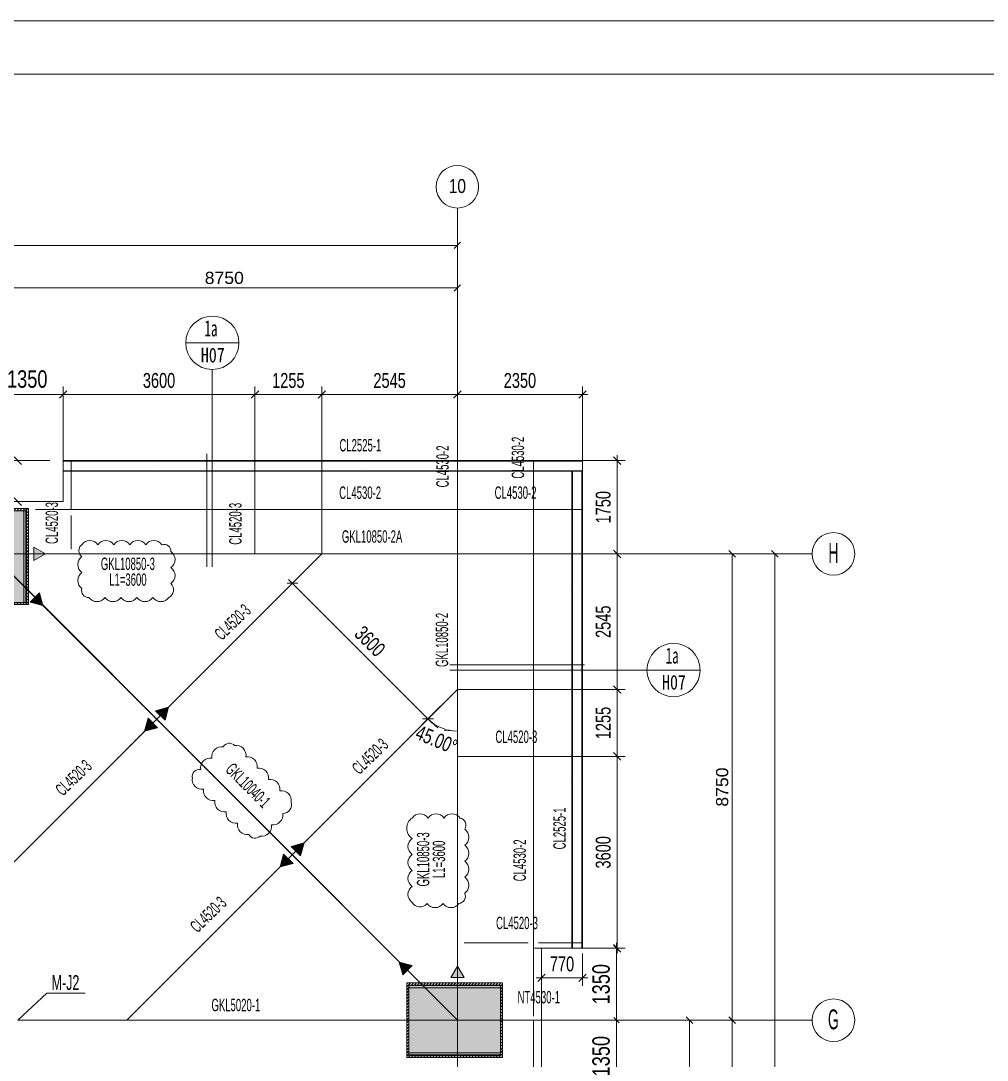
# Model space of a CAD drawing. Header units: millimetres. Extents: x 8533 to 398112, y -117646 to 105276.
# Drawn here: x 274911 to 293055, y 63102 to 82604 of the extents above; entities that cross this region are included whole.
import ezdxf

# ---------------------------------------------------------------- set-up
doc = ezdxf.new("R2010")
doc.units = ezdxf.units.MM
for name, pattern in [('IMPORT-A-D0TE-BF$0$DOTE', [0]), ('IMPORT-beam-10F$0$DOTE', [0]), ('IMPORT-beam-10F$0$HIDDEN', [3.75, 2.5, -1.25]), ('IMPORT-beam-Corner$0$DOTE', [0]), ('IMPORT-beam-Corner$0$HIDDEN', [3.75, 2.5, -1.25]), ('IMPORT-colu-06F-9F$0$DOTE', [0]), ('IMPORT-colu-10F-19F$0$DOTE', [0]), ('IMPORT-MQNT-06F$0$HIDDEN', [3.75, 2.5, -1.25])]:
    doc.linetypes.add(name, pattern=pattern)
for name, color, linetype, lineweight in [('-S-detail_numb', 60, 'Continuous', 13), ('A-D0TE-BF$0$A-Axis', 3, 'Continuous', 13), ('A-D0TE-BF$0$A-Axis-GRID', 1, 'IMPORT-A-D0TE-BF$0$DOTE', 13), ('A-D0TE-BF$0$A-Axis-结构用', 3, 'Continuous', 13), ('A-EDGE-6_27F$0$A-floor-EDGE', 6, 'Continuous', 13), ('A1$0$TK', 4, 'Continuous', 13), ('A1$0$VHBoundary', 4, 'Continuous', 13), ('beam-10F$0$Gjlx', 3, 'Continuous', 13), ('beam-10F$0$S-dim', 3, 'Continuous', 13), ('beam-10F$0$S-grid', 11, 'IMPORT-beam-10F$0$DOTE', 13), ('beam-10F$0$STPM_RBEAM_SIG', 2, 'Continuous', 13), ('beam-Corner$0$Gjlx', 3, 'Continuous', 13), ('beam-Corner$0$S-dim', 3, 'Continuous', 13), ('beam-Corner$0$S-grid', 11, 'IMPORT-beam-Corner$0$DOTE', 13), ('beam-Corner$0$STPM_RBEAM_SIG', 2, 'Continuous', 13), ('colu-06F-9F$0$A-Axis-grid', 1, 'IMPORT-colu-06F-9F$0$DOTE', 13), ('colu-06F-9F$0$S-COLU-STEEL', 104, 'Continuous', 13), ('colu-06F-9F$0$S-hatch', 253, 'Continuous', 13), ('colu-10F-19F$0$A-Axis-grid', 1, 'IMPORT-colu-10F-19F$0$DOTE', 13), ('colu-10F-19F$0$S-COLU-STEEL', 104, 'Continuous', 13), ('M-10F$0$S-text', 7, 'Continuous', 13), ('MQNT-06F$0$S-beam_steel', 81, 'Continuous', 13), ('S-beam2-20F-steel截面$0$20250206', 201, 'Continuous', 13), ('S-beam2-20F-steel截面$0$平立面图梁柱撑编号', 250, 'Continuous', 18), ('塔楼-STR-10F-梁板-20250510_dwg', 8, 'Continuous', 13)]:
    doc.layers.add(name, color=color, linetype=linetype, lineweight=lineweight)
doc.styles.add('Arial', font='arial.ttf', dxfattribs={"width": 0.7, "height": 326.200771})
doc.styles.add('Arial_1', font='arial.ttf', dxfattribs={"width": 0.6, "height": 326.200771})
doc.styles.add('Arial_10', font='arial.ttf', dxfattribs={"width": 0.75, "height": 326.200771})
doc.styles.add('Arial_11', font='arial.ttf', dxfattribs={"width": 0.55, "height": 326.200771})
doc.styles.add('Arial_2', font='arial.ttf', dxfattribs={"width": 0.5, "height": 326.200771})
doc.styles.add('Arial_3', font='arial.ttf', dxfattribs={"width": 1.035349, "height": 252.601612})
doc.styles.add('Arial_5', font='arial.ttf', dxfattribs={"width": 0.8, "height": 326.200771})
doc.styles.add('宋体_1', font='', dxfattribs={"width": 0.6, "height": 264.345992})
doc.styles.add('宋体_2', font='', dxfattribs={"width": 0.8, "height": 300})
doc.styles.get('宋体_1').set_extended_font_data('SimSun')
doc.styles.get('宋体_2').set_extended_font_data('SimSun')

# ---------------------------------------------------------------- blocks, each defined once
blk = doc.blocks.new('塔楼-STR-10F-梁板-20250510_dwg_INDEX-MQ-6F-1682978-10F_STR_45_850_')
at = {"layer": '-S-detail_numb'}
for p, q in [((13400, 22460), (14400, 22460)), ((13900, 18260), (13900, 21960)), ((13800, 18260), (13800, 20377)), ((18359, 16420), (20890, 16420))]:
    blk.add_line(p, q, dxfattribs=at)
at = {"layer": '-S-detail_numb', "flags": 128}
blk.add_lwpolyline([(18359, 16320), (21932, 16320), (23059, 16320)], dxfattribs=at)
at = {"layer": '-S-detail_numb'}
for centre in [(13900, 22460), (22559, 16320)]:
    blk.add_circle(centre, 500, dxfattribs=at)
at = {"layer": '-S-detail_numb', "color": 7, "attachment_point": 2, "line_spacing_factor": 0.877739}
for s, insert, char_height, width, style in [('1a', (13875, 22883), 300, 362.32, '宋体_1'), ('H07', (13909, 22368), 275, 498.2, '宋体_2'), ('1a', (22533, 16743), 300, 362.32, '宋体_1'), ('H07', (22567, 16228), 275, 498.2, '宋体_2')]:
    blk.add_mtext(s, dxfattribs=dict(at, insert=insert, char_height=char_height, width=width, style=style))
blk = doc.blocks.new('塔楼-STR-10F-梁板-20250510_dwg_A-D0TE-BF-1682979-10F_STR_45_850_')
at = {"layer": 'A-D0TE-BF$0$A-Axis'}
for p, q in [((0, 14539), (37000, 14539)), ((36938, 14478), (37062, 14601)), ((37000, 12239), (37000, 14089)), ((0, 13739), (37000, 13739)), ((36938, 13678), (37062, 13801)), ((42098, 8812), (42222, 8688)), ((42898, 8812), (43022, 8688)), ((39660, 8750), (42510, 8750)), ((42160, -28250), (42160, 8750)), ((42960, -28250), (42960, 8750)), ((39660, 0), (43660, 0)), ((41810, 0), (42510, 0)), ((42098, 62), (42222, -62))]:
    blk.add_line(p, q, dxfattribs=at)
at = {"layer": 'A-D0TE-BF$0$A-Axis', "flags": 128}
for points in [[(37000, 14889), (37000, 12239), (37000, 15239)], [(43310, 8750), (39660, 8750), (43660, 8750)]]:
    blk.add_lwpolyline(points, dxfattribs=at)
at = {"layer": 'A-D0TE-BF$0$A-Axis'}
for centre in [(37000, 15639), (44060, 8750), (44060, 0)]:
    blk.add_circle(centre, 400, dxfattribs=at)
at = {"layer": 'A-D0TE-BF$0$A-Axis-GRID', "linetype": 'Continuous'}
for p, q in [((37000, 700), (37000, 12239)), ((28950, 8750), (27550, 8750)), ((39660, 8750), (28950, 8750)), ((37000, 650), (37000, 700)), ((37000, -650), (37000, 650)), ((36050, 0), (28750, 0)), ((36071, 0), (36050, 0)), ((37829, 0), (36071, 0)), ((37850, 0), (37829, 0)), ((39660, 0), (37850, 0)), ((37000, -700), (37000, -650)), ((37000, -18800), (37000, -700))]:
    blk.add_line(p, q, dxfattribs=at)
at = {"layer": 'A-D0TE-BF$0$A-Axis-结构用'}
for p, q in [((40478, 0), (41710, 0)), ((41298, 62), (41422, -62)), ((41360, -19500), (41360, 0))]:
    blk.add_line(p, q, dxfattribs=at)
at = {"layer": 'A-D0TE-BF$0$A-Axis', "color": 7, "attachment_point": 2, "line_spacing_factor": 0.941778}
for s, insert, char_height, width, style in [('10', (37000, 15782), 261, 490.33, 'Arial_5'), ('8750', (32625, 14043), 228.3, 858.09, 'Arial_3'), ('\\fArial|b0|i0|c134|p34|;H', (44060, 8953), 372.8, 350.24, 'Arial_2'), ('\\fArial|b0|i0|c134|p34|;G', (44060, 203), 372.8, 350.24, 'Arial_2')]:
    blk.add_mtext(s, dxfattribs=dict(at, insert=insert, char_height=char_height, width=width, style=style))
at = {"layer": 'A-D0TE-BF$0$A-Axis', "color": 7, "insert": (41857, 4375), "char_height": 228.3, "width": 858.09, "attachment_point": 2, "rotation": 90, "line_spacing_factor": 0.941778, "style": 'Arial_3'}
blk.add_mtext('8750', dxfattribs=at)
blk = doc.blocks.new('塔楼-STR-10F-梁板-20250510_dwg_colu-06F-9F-1682997-10F_STR_45_850_')
at = {"layer": 'colu-06F-9F$0$S-hatch'}
h = blk.add_hatch(dxfattribs=at)
h.set_pattern_fill('FP_2', color=256, style=0, pattern_type=2)
h.set_pattern_definition([(45, (19500, 0), (-28.28427, 28.28427), [])])
h.paths.add_polyline_path([(27550, 7800), (28950, 7800), (28950, 9600), (27550, 9600), (27550, 7840)], flags=0)
h.paths.add_polyline_path([(28900, 7840), (27590, 7840), (27590, 9560), (28910, 9560), (28910, 7840)], flags=0)
for points in [[(28860, 7840), (28910, 7840), (28910, 9560), (27590, 9560), (27590, 7840), (27640, 7840)], [(36090, -660), (37810, -660), (37810, 660), (36090, 660), (36090, -650)]]:
    blk.add_hatch(color=256, dxfattribs=at).paths.add_polyline_path(points, flags=0)
h = blk.add_hatch(dxfattribs=at)
h.set_pattern_fill('FP_1', color=256, style=0, pattern_type=2)
h.set_pattern_definition([(45, (0, 0), (-28.28427, 28.28427), [])])
h.paths.add_polyline_path([(37810, -700), (37850, -700), (37850, 700), (36050, 700), (36050, -700), (37450, -700)], flags=0)
h.paths.add_polyline_path([(36090, -660), (36090, 660), (37810, 660), (37810, -660), (37410, -660)], flags=0)
at = {"layer": 'colu-06F-9F$0$A-Axis-grid', "linetype": 'Continuous'}
for p, q in [((28256, 8750), (28900, 8105)), ((28900, 8105), (36350, 650)), ((36350, 650), (37000, 0))]:
    blk.add_line(p, q, dxfattribs=at)
at = {"layer": 'colu-06F-9F$0$S-COLU-STEEL'}
for p, q in [((28900, 9600), (27600, 9600)), ((28860, 9560), (27640, 9560)), ((28900, 9560), (28860, 9560)), ((27640, 7840), (28860, 7840)), ((28860, 7840), (28899, 7840)), ((27600, 7800), (28900, 7800)), ((36050, 650), (36050, -650)), ((36090, 649), (36090, 610)), ((36090, 610), (36090, -610)), ((37810, 650), (37810, 660)), ((37810, 610), (37810, 650)), ((37810, -610), (37810, 610)), ((37850, 650), (37850, 700)), ((37850, -650), (37850, 650)), ((36090, -610), (36090, -649)), ((37810, -650), (37810, -610))]:
    blk.add_line(p, q, dxfattribs=at)
at = {"layer": 'colu-06F-9F$0$S-COLU-STEEL', "flags": 128}
for points in [[(28900, 7800), (28950, 7800), (28950, 9600), (28900, 9600)], [(28900, 7840), (28910, 7840), (28910, 9560), (28900, 9560)], [(37850, 700), (36050, 700), (36050, 650)], [(37810, 660), (36090, 660), (36090, 650)], [(36050, -650), (36050, -700), (37850, -700), (37850, -650)], [(36090, -650), (36090, -660), (37810, -660), (37810, -650)]]:
    blk.add_lwpolyline(points, dxfattribs=at)
blk = doc.blocks.new('塔楼-STR-10F-梁板-20250510_dwg_colu-10F-19F-1682999-10F_STR_45_850_')
at = {"layer": 'colu-10F-19F$0$A-Axis-grid', "linetype": 'Continuous'}
blk.add_line((28256, 8750), (37000, 0), dxfattribs=at)
at = {"layer": 'colu-10F-19F$0$S-COLU-STEEL', "flags": 128}
for points in [[(27600, 9600), (27600, 7800), (28900, 7800), (28900, 9600)], [(27640, 9560), (27640, 7840), (28860, 7840), (28860, 9560)], [(37850, 650), (36050, 650), (36050, -650), (37850, -650)], [(37810, 610), (36090, 610), (36090, -610), (37810, -610)]]:
    blk.add_lwpolyline(points, close=True, dxfattribs=at)
blk = doc.blocks.new('塔楼-STR-10F-梁板-20250510_dwg_M-10F-1683007-10F_STR_45_850_')
at = {"layer": 'M-10F$0$S-text', "flags": 128}
blk.add_lwpolyline([(30012, 509), (29295, 509), (28747, 4)], dxfattribs=at)
at = {"layer": 'M-10F$0$S-text', "insert": (29643, 847), "char_height": 279.6, "width": 724.64, "attachment_point": 2, "line_spacing_factor": 0.941778, "style": 'Arial_1'}
blk.add_mtext('M-J2', dxfattribs=at)
blk = doc.blocks.new('塔楼-STR-10F-梁板-20250510_dwg_beam-Corner$0$_ArchTick-1683023-10F_STR_45_850_')
at = {"layer": 'beam-Corner$0$S-dim'}
blk.add_line((-0.71, -0.71), (0.71, 0.71), dxfattribs=at)
blk = doc.blocks.new('塔楼-STR-10F-梁板-20250510_dwg_beam-Corner$0$_ClosedBlank-1683024-10F_STR_45_850_')
at = {"layer": 'beam-Corner$0$S-dim'}
blk.add_line((0, 0), (-2.5, 0), dxfattribs=at)
blk = doc.blocks.new('塔楼-STR-10F-梁板-20250510_dwg_beam-Corner$0$b-corner-1683025-10F_STR_45_850_')
at = {"layer": 'beam-Corner$0$STPM_RBEAM_SIG'}
for points in [[(7950, 8625), (7733, 8750), (7950, 8875)], [(7780, 7780), (7844, 8021), (8021, 7844)], [(8750, 7417), (8625, 7633), (8875, 7633)], [(5488, 5631), (5424, 5872), (5665, 5807)], [(5872, 5424), (5631, 5488), (5807, 5665)], [(2943, 3085), (2878, 3326), (3119, 3262)], [(3326, 2878), (3085, 2943), (3262, 3119)], [(-125, 800), (0, 1017), (125, 800)], [(1025, 849), (849, 1025), (1090, 1090)]]:
    blk.add_hatch(color=256, dxfattribs=at).paths.add_polyline_path(points, flags=0)
at = {"layer": 'beam-Corner$0$Gjlx', "linetype": 'IMPORT-beam-Corner$0$HIDDEN'}
for p, q in [((-1430, 8850), (-1430, 10500)), ((0, 10500), (0, 8850)), ((3800, 9686), (3800, 10500)), ((7250, 9686), (7250, 10500)), ((-2350, 9580), (-1522, 9580)), ((-1328, 9580), (-126, 9580)), ((128, 9580), (7921, 9580)), ((3800, 8840), (3800, 9471)), ((7250, 8840), (7250, 9471)), ((-1430, 76), (-1430, 8615)), ((0, 8607), (0, 800)), ((937, 937), (7933, 7933)), ((8750, 1100), (8750, 7633)), ((-2350, 4950), (-1522, 4950)), ((-1328, 4950), (-126, 4950)), ((3173, 3031), (5996, 208)), ((-2350, 1450), (-1522, 1450)), ((-1328, 1450), (-126, 1450)), ((-1580, 0), (-909, 0)), ((1276, 0), (7916, 0))]:
    blk.add_line(p, q, dxfattribs=at)
at = {"layer": 'beam-Corner$0$Gjlx', "linetype": 'IMPORT-beam-Corner$0$HIDDEN', "flags": 128}
for points in [[(-2350, 8750), (7950, 8750), (7700, 8750)], [(2667, 8628), (5577, 5719), (5400, 5896)], [(152, 6053), (3031, 3173), (2854, 3350)], [(5896, 5400), (5719, 5577), (8543, 2752)]]:
    blk.add_lwpolyline(points, dxfattribs=at)
at = {"layer": 'beam-Corner$0$S-grid', "linetype": 'Continuous'}
for p, q in [((2545, 10500), (2545, 8750)), ((3800, 10500), (3800, 8750)), ((7250, 10500), (7250, 9580)), ((-1430, 10050), (-1430, 1365)), ((0, 10000), (0, 8750)), ((6406, 9580), (-2350, 9580)), ((2546, 8750), (8750, 2546)), ((-2350, 6205), (0, 6205)), ((0, 6204), (6204, 0)), ((-2350, 4950), (0, 4950))]:
    blk.add_line(p, q, dxfattribs=at)
at = {"layer": 'beam-Corner$0$STPM_RBEAM_SIG'}
for p, q in [((3800, 9686), (3800, 9936)), ((7250, 9686), (7250, 9936)), ((-1522, 9580), (-1772, 9580)), ((-1328, 9580), (-1078, 9580)), ((-126, 9580), (-376, 9580)), ((128, 9580), (378, 9580)), ((7921, 9580), (7671, 9580)), ((3800, 9471), (3800, 9221)), ((7250, 9471), (7250, 9221)), ((-1430, 8850), (-1430, 9100)), ((0, 8850), (0, 9100)), ((3800, 8840), (3800, 9090)), ((7250, 8840), (7250, 9090)), ((7733, 8750), (7950, 8875)), ((7950, 8875), (7950, 8625)), ((-1430, 8615), (-1430, 8365)), ((0, 8607), (0, 8357)), ((7950, 8625), (7733, 8750)), ((7780, 7780), (7844, 8021)), ((7844, 8021), (8021, 7844)), ((8021, 7844), (7780, 7780)), ((8750, 7417), (8625, 7633)), ((8625, 7633), (8875, 7633)), ((8875, 7633), (8750, 7417)), ((5488, 5631), (5424, 5872)), ((5424, 5872), (5665, 5807)), ((5665, 5807), (5488, 5631)), ((5631, 5488), (5807, 5665)), ((5807, 5665), (5872, 5424)), ((5872, 5424), (5631, 5488)), ((-1522, 4950), (-1772, 4950)), ((-1328, 4950), (-1078, 4950)), ((-126, 4950), (-376, 4950)), ((2943, 3085), (2878, 3326)), ((2878, 3326), (3119, 3262)), ((3119, 3262), (2943, 3085)), ((3085, 2943), (3262, 3119)), ((3326, 2878), (3085, 2943)), ((3173, 3031), (3350, 2854)), ((3262, 3119), (3326, 2878)), ((-1522, 1450), (-1772, 1450)), ((-1328, 1450), (-1078, 1450)), ((-126, 1450), (-376, 1450)), ((-125, 800), (0, 1017)), ((0, 1017), (125, 800)), ((849, 1025), (1090, 1090)), ((1025, 849), (849, 1025)), ((1090, 1090), (1025, 849)), ((125, 800), (-125, 800)), ((-1430, 76), (-1430, 326)), ((-909, 0), (-1159, 0)), ((1276, 0), (1524, 0))]:
    blk.add_line(p, q, dxfattribs=at)
blk = doc.blocks.new('塔楼-STR-10F-梁板-20250510_dwg_beam-Corner-1683027-10F_STR_45_850_')
at = {"layer": 'beam-Corner$0$S-dim'}
for p, q in [((33300, 11741), (29500, 11741)), ((29600, 10250), (29600, 11891)), ((34555, 11741), (33100, 11741)), ((37100, 11741), (34355, 11741)), ((39450, 11741), (36900, 11741)), ((39350, 10250), (39350, 11891)), ((40001, 10600), (40001, 8650)), ((29350, 10500), (28599, 10500)), ((38500, 10500), (40151, 10500)), ((29350, 9730), (28599, 9730)), ((40001, 6105), (40001, 8850)), ((34141, 8436), (33797, 8092)), ((33832, 8269), (36519, 5582)), ((40001, 4850), (40001, 6305)), ((36686, 5891), (36342, 5547)), ((37000, 5179), (37000, 5275)), ((40001, 1250), (40001, 5050)), ((38500, 1350), (40151, 1350)), ((38580, 1250), (38580, 645)), ((39350, 1250), (39350, 645)), ((38480, 795), (39450, 795))]:
    blk.add_line(p, q, dxfattribs=at)
at = {"layer": 'beam-Corner$0$S-dim', "flags": 128}
for points in [[(33200, 11891), (33200, 10250)], [(34455, 11891), (34455, 10250)], [(37000, 11891), (37000, 10250)], [(40151, 8750), (38500, 8750)], [(40151, 6205), (38500, 6205)], [(40151, 4950), (38500, 4950)]]:
    blk.add_lwpolyline(points, close=True, dxfattribs=at)
at = {"layer": 'beam-Corner$0$S-dim'}
blk.add_arc((37000, 6204), 779, 232.3569, 262.6431, dxfattribs=at)
at = {"xscale": 100, "yscale": 100, "zscale": 100}
for name, p, rotation in [('塔楼-STR-10F-梁板-20250510_dwg_beam-Corner$0$_ArchTick-1683023-10F_STR_45_850_', (29600, 11741), 180), ('塔楼-STR-10F-梁板-20250510_dwg_beam-Corner$0$_ArchTick-1683023-10F_STR_45_850_', (33200, 11741), 180), ('塔楼-STR-10F-梁板-20250510_dwg_beam-Corner$0$_ArchTick-1683023-10F_STR_45_850_', (34455, 11741), 180), ('塔楼-STR-10F-梁板-20250510_dwg_beam-Corner$0$_ArchTick-1683023-10F_STR_45_850_', (37000, 11741), 180), ('塔楼-STR-10F-梁板-20250510_dwg_beam-Corner$0$_ArchTick-1683023-10F_STR_45_850_', (28749, 10500), 90), ('塔楼-STR-10F-梁板-20250510_dwg_beam-Corner$0$_ArchTick-1683023-10F_STR_45_850_', (40001, 10500), 90), ('塔楼-STR-10F-梁板-20250510_dwg_beam-Corner$0$_ArchTick-1683023-10F_STR_45_850_', (28749, 9730), 270), ('塔楼-STR-10F-梁板-20250510_dwg_beam-Corner$0$_ArchTick-1683023-10F_STR_45_850_', (40001, 8750), 270), ('塔楼-STR-10F-梁板-20250510_dwg_beam-Corner$0$_ArchTick-1683023-10F_STR_45_850_', (40001, 8750), 90), ('塔楼-STR-10F-梁板-20250510_dwg_beam-Corner$0$_ArchTick-1683023-10F_STR_45_850_', (33903, 8199), 135.0000000000057), ('塔楼-STR-10F-梁板-20250510_dwg_beam-Corner$0$_ArchTick-1683023-10F_STR_45_850_', (40001, 6205), 90), ('塔楼-STR-10F-梁板-20250510_dwg_beam-Corner$0$_ArchTick-1683023-10F_STR_45_850_', (40001, 6205), 270), ('塔楼-STR-10F-梁板-20250510_dwg_beam-Corner$0$_ArchTick-1683023-10F_STR_45_850_', (36449, 5653), 315.0000000000057), ('塔楼-STR-10F-梁板-20250510_dwg_beam-Corner$0$_ClosedBlank-1683024-10F_STR_45_850_', (36449, 5653), 138.6784446846562), ('塔楼-STR-10F-梁板-20250510_dwg_beam-Corner$0$_ClosedBlank-1683024-10F_STR_45_850_', (37000, 5425), 356.3215553153524), ('塔楼-STR-10F-梁板-20250510_dwg_beam-Corner$0$_ArchTick-1683023-10F_STR_45_850_', (40001, 4950), 90), ('塔楼-STR-10F-梁板-20250510_dwg_beam-Corner$0$_ArchTick-1683023-10F_STR_45_850_', (40001, 4950), 270), ('塔楼-STR-10F-梁板-20250510_dwg_beam-Corner$0$_ArchTick-1683023-10F_STR_45_850_', (40001, 1350), 270), ('塔楼-STR-10F-梁板-20250510_dwg_beam-Corner$0$_ArchTick-1683023-10F_STR_45_850_', (38580, 795), 180)]:
    blk.add_blockref(name, p, dxfattribs=dict(at, rotation=rotation))
for p in [(33200, 11741), (34455, 11741), (37000, 11741), (39350, 11741), (39350, 795)]:
    blk.add_blockref('塔楼-STR-10F-梁板-20250510_dwg_beam-Corner$0$_ArchTick-1683023-10F_STR_45_850_', p, dxfattribs=at)
at = {"extrusion": (0, 0, -1), "zscale": -1}
blk.add_blockref('塔楼-STR-10F-梁板-20250510_dwg_beam-Corner$0$b-corner-1683025-10F_STR_45_850_', (-37000, 0), dxfattribs=at)
at = {"layer": 'beam-Corner$0$S-dim', "color": 7, "char_height": 279.6, "attachment_point": 2, "line_spacing_factor": 0.941778, "style": 'Arial'}
for s, insert, width in [('3600', (31400, 12144), 778.98), ('1255', (33827, 12144), 778.98), ('2545', (35728, 12144), 778.98), ('2350', (38175, 12144), 778.98), ('770', (38965, 1197), 584.24)]:
    blk.add_mtext(s, dxfattribs=dict(at, insert=insert, width=width))
for s, insert, width, rotation in [('1750', (39598, 9625), 778.98, 90), ('2545', (39598, 7477), 778.98, 90), ('3600', (35460, 7210), 778.98, 315), ('1255', (39598, 5577), 778.98, 90), ('45.00°', (36664, 5394), 1363.22, 337.5), ('3600', (39598, 3150), 778.98, 90)]:
    blk.add_mtext(s, dxfattribs=dict(at, insert=insert, width=width, rotation=rotation))
blk = doc.blocks.new('塔楼-STR-10F-梁板-20250510_dwg_beam-10F$0$_ArchTick-1683028-10F_STR_45_850_')
at = {"layer": 'beam-10F$0$S-dim'}
blk.add_line((-0.5, -0.5), (0.5, 0.5), dxfattribs=at)
blk = doc.blocks.new('塔楼-STR-10F-梁板-20250510_dwg-1682977-10F_STR_45_850_')
at = {"layer": 'A-EDGE-6_27F$0$A-floor-EDGE', "flags": 128}
blk.add_lwpolyline([(27600, 729730), (28900, 729730), (29600, 729730), (29600, 730500), (39350, 730500), (39350, 721350), (38580, 721350), (38580, 720650), (38580, 719350), (38580, 718650), (39350, 718650), (39350, 701850), (38580, 701850), (38580, 701150), (38580, 699850), (38580, 699150), (39350, 699150), (39350, 690000), (29600, 690000), (29600, 690770), (28900, 690770), (27600, 690770)], dxfattribs=at)
blk.add_lwpolyline([(27600, 729730), (28900, 729730), (29600, 729730), (29600, 730500), (39350, 730500), (39350, 721350), (38580, 721350), (38580, 720650), (38580, 719350), (38580, 718650), (39350, 718650), (39350, 701850), (38580, 701850), (38580, 701150), (38580, 699850), (38580, 699150), (39350, 699150), (39350, 690000), (29600, 690000), (29600, 690770), (28900, 690770), (27600, 690770)], dxfattribs=at)
at = {"layer": 'A1$0$TK', "flags": 128}
for points in [[(-16198, 738752), (67902, 738752), (67902, 679352), (-16198, 679352)], [(-13698, 737752), (-13698, 680352), (66902, 680352), (66902, 737752)]]:
    blk.add_lwpolyline(points, close=True, dxfattribs=at)
at = {"layer": 'A1$0$VHBoundary', "flags": 128}
blk.add_lwpolyline([(-16198, 738752), (67902, 738752), (67902, 679352), (-16198, 679352)], close=True, dxfattribs=at)
at = {"layer": 'beam-10F$0$Gjlx', "linetype": 'IMPORT-beam-10F$0$HIDDEN'}
blk.add_line((38430, 719863), (38430, 717250), dxfattribs=at)
at = {"layer": 'beam-10F$0$S-dim'}
for p, q in [((28150, 731741), (29700, 731741)), ((29600, 730303), (29600, 731891)), ((39986, 721450), (39986, 719900)), ((38450, 721350), (40136, 721350)), ((39986, 720100), (39986, 718550))]:
    blk.add_line(p, q, dxfattribs=at)
at = {"layer": 'beam-10F$0$S-dim', "flags": 128}
blk.add_lwpolyline([(40136, 720000), (38450, 720000)], close=True, dxfattribs=at)
at = {"layer": 'beam-10F$0$S-grid', "linetype": 'Continuous'}
blk.add_line((38430, 700500), (38430, 720000), dxfattribs=at)
at = {"layer": 'beam-10F$0$STPM_RBEAM_SIG'}
blk.add_line((38430, 719863), (38430, 719613), dxfattribs=at)
at = {"layer": 'MQNT-06F$0$S-beam_steel', "linetype": 'IMPORT-MQNT-06F$0$HIDDEN'}
for p, q in [((39350, 730490), (29600, 730490)), ((29600, 730310), (39350, 730310)), ((39160, 730300), (39160, 721350)), ((39340, 721350), (39340, 730300))]:
    blk.add_line(p, q, dxfattribs=at)
at = {"layer": 'MQNT-06F$0$S-beam_steel', "flags": 128}
for points in [[(29600, 730300), (39350, 730300), (39350, 730500), (29600, 730500)], [(39350, 721350), (39350, 730300), (39150, 730300), (39150, 721350)]]:
    blk.add_lwpolyline(points, close=True, dxfattribs=at)
at = {"layer": 'S-beam2-20F-steel截面$0$20250206'}
for centre, radius, start, end in [((30029, 728811), 136, 125, 235), ((30101, 728817), 183, 35, 145), ((30401, 728817), 183, 35, 145), ((30701, 728817), 183, 35, 145), ((31001, 728817), 183, 35, 145), ((31301, 728817), 183, 35, 145), ((31492, 728798), 131, 357.973, 107.973), ((30056, 728550), 183, 125, 235), ((31517, 728643), 183, 305, 55), ((31517, 728343), 183, 305, 55), ((30056, 728250), 183, 125, 235), ((30076, 728062), 130, 163.29, 273.29), ((31511, 728076), 161, 296.5861, 46.5861), ((30234, 728037), 183, 215, 325), ((30534, 728037), 183, 215, 325), ((30834, 728037), 183, 215, 325), ((31134, 728037), 183, 215, 325), ((31434, 728037), 183, 215, 325), ((32574, 724948), 183, 80, 190), ((32721, 725067), 130, 41.71, 151.71), ((32850, 724973), 183, 350, 100), ((32362, 724736), 183, 80, 190), ((33062, 724761), 183, 350, 100), ((33274, 724549), 183, 350, 100), ((32205, 724515), 183, 170, 280), ((32158, 724570), 136, 80, 190), ((33486, 724337), 183, 350, 100), ((32417, 724303), 183, 170, 280), ((33698, 724124), 183, 350, 100), ((32629, 724091), 183, 170, 280), ((33726, 724042), 161, 268.4139, 18.4139), ((32841, 723878), 183, 170, 280), ((33541, 723849), 183, 260, 10), ((36285, 723602), 234, 125, 235), ((36301, 723689), 183, 35, 145), ((36601, 723689), 183, 35, 145), ((36901, 723689), 183, 35, 145), ((37021, 723657), 140, 327.8364, 77.8364), ((33053, 723666), 183, 170, 280), ((33329, 723637), 183, 260, 10), ((37034, 723433), 183, 305, 55), ((33201, 723545), 131, 207.027, 317.027), ((36256, 723261), 183, 125, 235), ((37034, 723133), 183, 305, 55), ((36256, 722961), 183, 125, 235), ((37034, 722833), 183, 305, 55), ((36256, 722661), 183, 125, 235), ((37034, 722533), 183, 305, 55), ((36256, 722361), 183, 125, 235), ((37018, 722325), 134, 275.4345, 25.4345), ((36298, 722299), 172, 210.9822, 320.9822), ((36581, 722296), 183, 215, 325), ((36881, 722296), 183, 215, 325)]:
    blk.add_arc(centre, radius, start, end, dxfattribs=at)
for name, p in [('塔楼-STR-10F-梁板-20250510_dwg_A-D0TE-BF-1682979-10F_STR_45_850_', (0, 720000)), ('塔楼-STR-10F-梁板-20250510_dwg_INDEX-MQ-6F-1682978-10F_STR_45_850_', (18500, 710250)), ('塔楼-STR-10F-梁板-20250510_dwg_beam-Corner-1683027-10F_STR_45_850_', (0, 720000)), ('塔楼-STR-10F-梁板-20250510_dwg_colu-06F-9F-1682997-10F_STR_45_850_', (0, 720000)), ('塔楼-STR-10F-梁板-20250510_dwg_colu-10F-19F-1682999-10F_STR_45_850_', (0, 720000)), ('塔楼-STR-10F-梁板-20250510_dwg_M-10F-1683007-10F_STR_45_850_', (0, 720000))]:
    blk.add_blockref(name, p)
at = {"xscale": 100, "yscale": 100, "zscale": 100}
blk.add_blockref('塔楼-STR-10F-梁板-20250510_dwg_beam-10F$0$_ArchTick-1683028-10F_STR_45_850_', (29600, 731741), dxfattribs=at)
for p, rotation in [((39986, 721350), 90), ((39986, 720000), 270), ((39986, 720000), 90)]:
    blk.add_blockref('塔楼-STR-10F-梁板-20250510_dwg_beam-10F$0$_ArchTick-1683028-10F_STR_45_850_', p, dxfattribs=dict(at, rotation=rotation))
at = {"layer": 'beam-10F$0$S-dim', "color": 7, "insert": (28925, 732194), "char_height": 326.2, "width": 908.72, "attachment_point": 2, "line_spacing_factor": 0.941778, "style": 'Arial_10'}
blk.add_mtext('1350', dxfattribs=at)
at = {"layer": 'beam-10F$0$S-dim', "color": 7, "char_height": 326.2, "width": 908.72, "attachment_point": 2, "rotation": 90, "line_spacing_factor": 0.941778, "style": 'Arial_10'}
for insert in [(39534, 720675), (39534, 719325)]:
    blk.add_mtext('1350', dxfattribs=dict(at, insert=insert))
at = {"layer": 'S-beam2-20F-steel截面$0$平立面图梁柱撑编号', "color": 7, "char_height": 233, "attachment_point": 2, "line_spacing_factor": 0.941778, "style": 'Arial_11'}
for s, insert, width in [('CL2525-1', (35179, 730905), 1207.75), ('CL4530-2', (35175, 730015), 1207.75), ('CL4530-2', (38093, 730016), 1207.75), ('GKL10850-2A', (35400, 729193), 1660.66), ('GKL10850-3', (30815, 728680), 1509.69), ('L1=3600', (30815, 728384), 1056.78), ('CL4520-3', (38108, 725435), 1207.75), ('CL4520-3', (38120, 721942), 1207.75), ('NT4530-1', (38529, 720549), 1207.75), ('GKL5020-1', (32842, 720402), 1358.72)]:
    blk.add_mtext(s, dxfattribs=dict(at, insert=insert, width=width))
for s, insert, width, rotation in [('CL4530-2', (36605, 730391), 1207.75, 90), ('CL4530-2', (38020, 730555), 1207.75, 90), ('CL4520-3', (29270, 729329), 1207.75, 90), ('CL4520-3', (32716, 729315), 1207.75, 90), ('CL4520-3', (32699, 727555), 1207.75, 44.071), ('GKL10850-2', (36594, 727136), 1509.69, 90), ('CL4520-3', (35280, 725036), 1207.75, 44.071), ('CL4520-3', (29714, 724634), 1207.75, 44.071), ('GKL10040-1', (33154, 724490), 1509.69, 315), ('CL2525-1', (38802, 723599), 1207.75, 90), ('GKL10850-3', (36241, 723018), 1509.69, 90), ('L1=3600', (36537, 723018), 1056.78, 90), ('CL4530-2', (38054, 723000), 1207.75, 90), ('CL4520-3', (32241, 722068), 1207.75, 44.071)]:
    blk.add_mtext(s, dxfattribs=dict(at, insert=insert, width=width, rotation=rotation))

msp = doc.modelspace()

# ---------------------------------------------------------------- block references
at = {"layer": '塔楼-STR-10F-梁板-20250510_dwg', "color": 4}
msp.add_blockref('塔楼-STR-10F-梁板-20250510_dwg-1682977-10F_STR_45_850_', (246107, -656148), dxfattribs=at)

doc.saveas('drawing.dxf')
